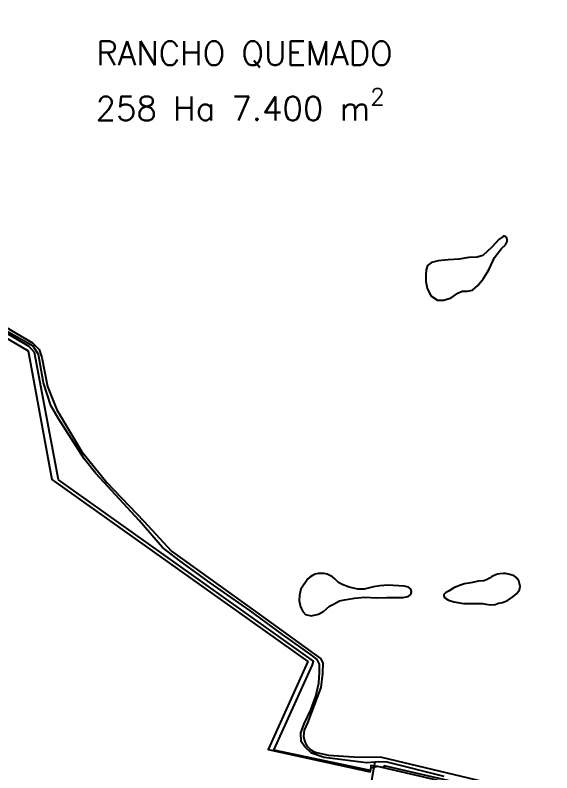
# Model space of a CAD drawing. Header units: inches. Extents: x 653559 to 669309, y 7245317 to 7256454.
# Drawn here: x 656188 to 656976, y 7251248 to 7252361 of the extents above; entities that cross this region are included whole.
import ezdxf

# ---------------------------------------------------------------- set-up
doc = ezdxf.new("R2010")
doc.units = ezdxf.units.IN
doc.header["$MEASUREMENT"] = 0
for name, color, linetype in [('Agricola', 3, 'Continuous'), ('Alambrados', 7, 'Continuous'), ('Caminos', 1, 'Continuous'), ('Nombre Potreros', 252, 'Continuous'), ('Perimetral', 190, 'Continuous'), ('Zona Baja', 130, 'Continuous')]:
    doc.layers.add(name, color=color, linetype=linetype)
doc.styles.add('ROMANS', font='romans.shx', dxfattribs={"height": 150})

msp = doc.modelspace()

# ---------------------------------------------------------------- linework, layer by layer
at = {"layer": 'Agricola', "transparency": 33554613}
msp.add_lwpolyline([(655709.7, 7252175.6), (656213.7, 7251879.6), (656223.3, 7251870), (656227.3, 7251858.4), (656235.6, 7251815.8), (656249.1, 7251781.4), (656285.5, 7251720.8), (656322.5, 7251674.5), (656377.1, 7251617.7), (656417.8, 7251573.7), (656540.8, 7251485), (656636.4, 7251416.2), (656639.7, 7251410), (656639.4, 7251394.1), (656636.7, 7251373.6), (656617.2, 7251321.7), (656612.6, 7251311.1), (656611.7, 7251306.5), (656611.6, 7251301.9), (656612.3, 7251297.4), (656613.8, 7251293), (656615.9, 7251288.9), (656618.8, 7251285.3), (656622.2, 7251282.2), (656626.2, 7251279.7), (656630.4, 7251278), (656648.3, 7251274.4), (656684.7, 7251271.7), (656726, 7251271.1), (656875.8, 7251235.7)], dxfattribs=at)
at = {"layer": 'Alambrados', "transparency": 33554613}
msp.add_lwpolyline([(658197.6, 7250851.9), (658036.1, 7250957.5), (656729.7, 7251258.6), (656728.7, 7251255.9), (656710.5, 7251259.1), (656709.7, 7251251.6), (656568, 7251281.7), (656624.4, 7251406.8), (656626.1, 7251412), (656251.5, 7251678.4), (656216.3, 7251865.4), (656208.5, 7251874.5), (655914, 7252047.3), (655496, 7252292.2), (655460.1, 7252313.6), (655330.7, 7252242.2), (655253, 7252360.9), (655243.7, 7252356)], dxfattribs=at)
at = {"layer": 'Caminos', "transparency": 33554613}
for points in [[(656716, 7251264), (656704, 7251262.9), (656641.8, 7251271), (656623.1, 7251277), (656613.2, 7251286.4), (656608.2, 7251294.5), (656607.7, 7251306.8), (656612.2, 7251320.3), (656622.4, 7251340.9), (656629.7, 7251360.8), (656634, 7251380), (656634.9, 7251395.9), (656634.9, 7251407.7), (656631.3, 7251414.7), (656622.8, 7251421.6), (656580.7, 7251451.3), (656532.5, 7251486.7), (656474.4, 7251527.3), (656429.6, 7251559.4), (656404.6, 7251579.1), (656370.1, 7251619), (656306.4, 7251687.6), (656289.2, 7251709.6), (656251.3, 7251769), (656240.5, 7251787.9), (656229.8, 7251821.1), (656222.1, 7251862.8), (656214.3, 7251874.9), (656154.6, 7251907.9)], [(656818.2, 7251243), (656734.2, 7251263.7), (656721.4, 7251264.6), (656716, 7251264), (656713.3, 7251248.3), (656708.8, 7251222.8)]]:
    msp.add_lwpolyline(points, dxfattribs=at)
at = {"layer": 'Perimetral', "color": 200}
msp.add_polyline3d([(655317.7, 7252242.8, 0), (655448.9, 7252314, 0), (656207.3, 7251868.2, 0), (656241.8, 7251679.1, 0), (656617.6, 7251411.7, 0), (656559.6, 7251282.3, 0), (656709.2, 7251249.6, 0), (656710.6, 7251255.4, 0), (656720, 7251257.9, 0), (658025.5, 7250955.1, 0), (658183.8, 7250849, 0), (658451.2, 7251105.3, 0), (658532.9, 7251129.6, 0), (658536, 7251224.4, 0), (658264, 7251295.5, 0), (658243.8, 7251321.9, 0), (658413.6, 7251493.8, 0), (658448.4, 7251649.3, 0), (658482.7, 7251745.4, 0), (658437.1, 7251859.6, 0), (658477.9, 7251938.8, 0), (660557.6, 7251427.3, 0)], dxfattribs=at)
at = {"layer": 'Zona Baja', "transparency": 33554613}
for points in [[(656904.4, 7252035.9), (656898.1, 7252031.3), (656888.1, 7252020.4), (656874.9, 7252008.1), (656866.3, 7252005.5), (656854.4, 7252004.8), (656840.2, 7252002.5), (656824, 7252001.5), (656809.1, 7251999.9), (656799.2, 7251997.6), (656793.6, 7251993.3), (656791.6, 7251987), (656791.2, 7251979.7), (656791.2, 7251969.8), (656793.2, 7251960.2), (656798.5, 7251948.9), (656808.1, 7251942.3), (656817.7, 7251942.3), (656828.3, 7251946), (656838.2, 7251952.6), (656844.2, 7251955.6), (656852.1, 7251955.6), (656859.4, 7251957.2), (656867.3, 7251963.8), (656875.9, 7251974.1), (656884.2, 7251988), (656892.1, 7252004.8), (656902.4, 7252018.1), (656907.9, 7252023.7), (656910.5, 7252028.4), (656910.6, 7252031.2), (656910.5, 7252032.1), (656910.2, 7252033), (656909.8, 7252033.8), (656909.2, 7252034.6), (656908.5, 7252035.2), (656907.7, 7252035.8), (656906.9, 7252036.1), (656906.4, 7252036.3), (656905.9, 7252036.3), (656905.3, 7252036.3), (656904.8, 7252036.2)], [(656657.5, 7251533.2), (656654.1, 7251536), (656650.3, 7251538.2), (656646.2, 7251539.9), (656641.9, 7251540.9), (656637.5, 7251541.2), (656633.1, 7251540.8), (656628.8, 7251539.8), (656624.7, 7251538.1), (656620.9, 7251535.8), (656617.6, 7251532.9), (656607.5, 7251518.1), (656605.4, 7251509.1), (656604.9, 7251500.9), (656607.2, 7251491.9), (656610.4, 7251485.3), (656614.4, 7251480.8), (656622.6, 7251478.7), (656633.4, 7251481.3), (656641.4, 7251485.8), (656649.8, 7251493.2), (656655.7, 7251495.9), (656664.4, 7251500.6), (656671.8, 7251502.5), (656686.3, 7251504.6), (656701.2, 7251506.2), (656718.9, 7251505.1), (656734, 7251505.9), (656746.1, 7251505.9), (656757.5, 7251505.9), (656765.2, 7251507), (656769.2, 7251509.9), (656770, 7251514.4), (656768.9, 7251518.1), (656765.5, 7251520.7), (656759.1, 7251522.6), (656735.3, 7251523.7), (656723.7, 7251522.9), (656714.1, 7251521.3), (656700.4, 7251518.1), (656691.1, 7251518.1), (656678.7, 7251520.7), (656668.1, 7251524.7), (656662.8, 7251527.6)], [(656881.1, 7251532.1), (656876.3, 7251530.3), (656868.6, 7251529.5), (656857.3, 7251527.4), (656848, 7251526), (656840.3, 7251523.3), (656832.1, 7251519.7), (656825.5, 7251515.7), (656820.1, 7251512.5), (656817.7, 7251510), (656817.7, 7251507.5), (656819.2, 7251505), (656824.3, 7251501.8), (656832.3, 7251499.3), (656846.4, 7251497.1), (656858.6, 7251496.7), (656867.2, 7251497.1), (656874.1, 7251496.9), (656879, 7251495.7), (656886.6, 7251495.1), (656892.7, 7251495.6), (656898, 7251497.5), (656903.6, 7251498.4), (656910.8, 7251501.3), (656918.7, 7251506.5), (656924.7, 7251511.5), (656928.4, 7251517), (656929.6, 7251521.7), (656928.8, 7251526.2), (656927.5, 7251530.3), (656923.8, 7251535.3), (656920.9, 7251537.4), (656914.4, 7251539.5), (656907.9, 7251540.9), (656905, 7251540.9), (656899.7, 7251540.6), (656896.2, 7251540.1), (656891.4, 7251537.9), (656887.7, 7251536.1), (656884.5, 7251534.1)]]:
    msp.add_lwpolyline(points, close=True, dxfattribs=at)

# ---------------------------------------------------------------- texts
at = {"layer": 'Nombre Potreros', "linetype": 'Continuous', "transparency": 33554613, "char_height": 35, "width": 565.445, "attachment_point": 1, "style": 'ROMANS'}
for s, insert in [('RANCHO QUEMADO', (656307.4, 7252322.5)), ('\\A1;258 Ha 7.400 m{\\H0.7x;\\S2^ ;}', (656306.1, 7252253.3))]:
    msp.add_mtext(s, dxfattribs=dict(at, insert=insert))

doc.saveas('drawing.dxf')
